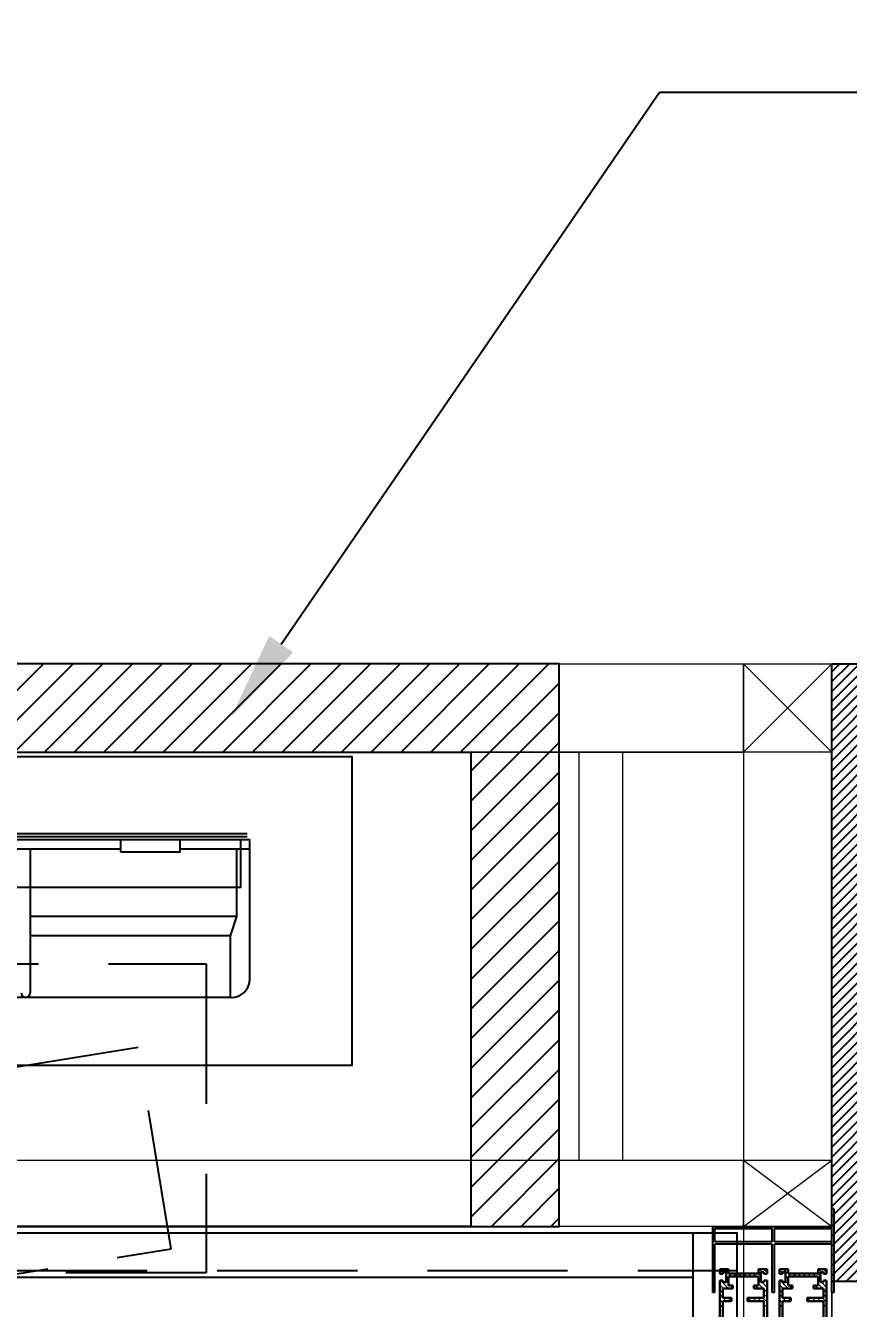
# Model space of a CAD drawing. Header units: millimetres. Extents: x 54215 to 67697, y 23496 to 56611.
# Drawn here: x 55662.6 to 55699.9, y 28478.7 to 28536.8 of the extents above; entities that cross this region are included whole.
import ezdxf
from ezdxf import colors
from ezdxf.entities.mleader import LeaderData, LeaderLine
from ezdxf.math import Vec2, Vec3

# ---------------------------------------------------------------- set-up
doc = ezdxf.new("R2010")
doc.units = ezdxf.units.MM
doc.linetypes.add('DASHED2', pattern=[9.525, 6.35, -3.175])
for name, color, linetype, lineweight in [('ahşap', 27, 'Continuous', 25), ('alüm. pofil', 123, 'Continuous', 25), ('çizgi', 7, 'Continuous', 30), ('ölçü', 4, 'Continuous', 13)]:
    doc.layers.add(name, color=color, linetype=linetype, lineweight=lineweight)
doc.styles.get("Standard").update_dxf_attribs({"font": 'arial.ttf'})
doc.dimstyles.new('ISO-25', dxfattribs={"dimtxt": 2.5, "dimasz": 2.5, "dimexe": 1.25, "dimexo": 0.625, "dimtad": 1, "dimtxsty": 'Standard', "dimcen": 2.5, "dimadec": 0, "dimazin": 0, "dimtfac": 1, "dimtmove": 0, "dimatfit": 3, "dimfxl": 1, "dimarcsym": 0})

# ---------------------------------------------------------------- blocks, each defined once
blk = doc.blocks.new('*D181')
at = {"color": 0, "lineweight": -2, "transparency": 16777216}
for p, q in [((55705.59, 28507.87), (55743.279, 28507.87)), ((55742.029, 28505.37), (55742.029, 28276.604)), ((55693.087, 28274.104), (55743.279, 28274.104))]:
    blk.add_line(p, q, dxfattribs=at)
at = {"color": 0, "transparency": 16777216}
for points in [[(55741.612, 28505.37), (55742.445, 28505.37), (55742.029, 28507.87)], [(55741.612, 28276.604), (55742.445, 28276.604), (55742.029, 28274.104)]]:
    blk.add_solid(points, dxfattribs=at)
at = {"layer": 'Defpoints', "color": 0, "transparency": 16777216}
for p in [(55704.965, 28507.87), (55692.462, 28274.104), (55742.029, 28274.104)]:
    blk.add_point(p, dxfattribs=at)
at = {"color": 0, "transparency": 16777216, "insert": (55740.277, 28390.987), "char_height": 2.5, "attachment_point": 5, "rotation": 90}
blk.add_mtext('{\\H0.75x;233,77}', dxfattribs=at)

msp = doc.modelspace()

# ---------------------------------------------------------------- hatches: boundary and pattern name
at = {"true_color": 0x2776bb}
h = msp.add_hatch(dxfattribs=at)
h.set_pattern_fill('ANSI31', color=152, scale=0.3)
h.set_pattern_definition([(45, (51620.5892, 24081.1535), (-0.67351921, 0.67351921), [])])
h.paths.add_polyline_path([(55682.815, 28503.913), (55682.815, 28482.413), (55686.815, 28482.413), (55686.815, 28507.913), (55621.815, 28507.913), (55621.815, 28482.413), (55625.815, 28482.413), (55625.815, 28503.913)])
h = msp.add_hatch()
h.set_pattern_fill('ANSI31', color=230, scale=0.1)
h.set_pattern_definition([(45, (51620.5892, 24142.9492), (-0.224506403, 0.224506403), [])])
h.paths.add_polyline_path([(55699.173, 28507.913), (55701.173, 28507.913), (55701.173, 28479.913), (55699.173, 28479.913)])

# ---------------------------------------------------------------- linework, layer by layer
at = {"color": 241, "lineweight": 15, "true_color": 0xf7abae}
msp.add_line((55614.173, 28507.913), (55695.173, 28507.913), dxfattribs=at)
at = {"color": 231, "lineweight": 15, "true_color": 0xff62c6}
for p, q in [((55614.173, 28503.913), (55695.173, 28503.913)), ((55695.173, 28503.913), (55695.173, 28293.104)), ((55699.173, 28503.913), (55699.173, 28289.104)), ((55699.173, 28289.104), (55699.173, 28503.913))]:
    msp.add_line(p, q, dxfattribs=at)
at = {"color": 143, "true_color": 0x7aafdf}
for p, q in [((55672.675, 28500.207), (55635.155, 28500.207)), ((55672.675, 28500.067), (55635.155, 28500.067)), ((55672.815, 28499.927), (55635.015, 28499.927)), ((55672.815, 28499.927), (55635.015, 28499.927)), ((55666.943, 28499.507), (55640.887, 28499.507)), ((55662.847, 28499.507), (55662.847, 28492.997)), ((55666.943, 28499.367), (55666.943, 28499.927)), ((55669.632, 28499.367), (55669.632, 28499.927)), ((55672.796, 28499.507), (55669.632, 28499.507)), ((55672.185, 28499.507), (55672.185, 28496.455)), ((55672.395, 28497.771), (55672.395, 28499.927)), ((55672.796, 28493.573), (55672.796, 28499.927)), ((55669.632, 28499.367), (55666.943, 28499.367)), ((55672.395, 28497.771), (55635.435, 28497.771)), ((55672.185, 28496.455), (55662.847, 28496.455)), ((55672.185, 28496.455), (55671.905, 28495.587)), ((55671.905, 28495.587), (55662.847, 28495.587)), ((55671.905, 28495.587), (55671.905, 28492.795)), ((55671.958, 28492.787), (55652.31, 28492.787))]:
    msp.add_line(p, q, dxfattribs=at)
at = {"color": 215, "true_color": 0xa953a0}
msp.add_line((55692.873, 28482.113), (55692.873, 28480.113), dxfattribs=at)
at = {"color": 6, "linetype": 'DASHED2'}
msp.add_line((55614.173, 28480.418), (55694.873, 28480.418), dxfattribs=at)
at = {"color": 231, "lineweight": 15, "true_color": 0xff62c6}
for points in [[(55614.173, 28507.913), (55695.173, 28507.913), (55695.173, 28503.913), (55614.173, 28503.913)], [(55689.702, 28503.913), (55687.702, 28503.913), (55687.702, 28485.413), (55689.702, 28485.413)], [(55614.173, 28485.413), (55695.173, 28485.413), (55695.173, 28482.413), (55614.173, 28482.413)]]:
    msp.add_lwpolyline(points, close=True, dxfattribs=at)
at = {"color": 152, "true_color": 0x2776bb}
for points in [[(55621.815, 28482.413), (55686.815, 28482.413), (55686.815, 28507.913), (55621.815, 28507.913)], [(55682.815, 28482.413), (55625.815, 28482.413), (55625.815, 28503.913), (55682.815, 28503.913)]]:
    msp.add_lwpolyline(points, close=True, dxfattribs=at)
at = {"color": 231, "lineweight": 15, "true_color": 0xff62c6}
for points in [[(55695.173, 28507.913), (55699.173, 28507.913), (55699.173, 28503.913), (55695.173, 28503.913), (55695.173, 28507.913), (55699.173, 28503.913), (55695.173, 28503.913), (55699.173, 28507.913)], [(55695.173, 28485.413), (55699.173, 28485.413), (55699.173, 28482.413), (55695.173, 28482.413), (55695.173, 28485.413), (55699.173, 28482.413), (55695.173, 28482.413), (55699.173, 28485.413)]]:
    msp.add_lwpolyline(points, dxfattribs=at)
at = {"color": 230}
msp.add_lwpolyline([(55699.173, 28507.913), (55701.173, 28507.913), (55701.173, 28479.913), (55699.173, 28479.913)], close=True, dxfattribs=at)
at = {"color": 143, "true_color": 0x7aafdf}
msp.add_lwpolyline([(55630.415, 28503.707), (55677.415, 28503.707), (55677.415, 28489.707), (55630.415, 28489.707)], close=True, dxfattribs=at)
at = {"color": 254, "linetype": 'DASHED2', "true_color": 0xfeeab9}
for points in [[(55637.815, 28494.313), (55670.815, 28494.313), (55670.815, 28480.313), (55637.815, 28480.313)], [(55667.737, 28490.525), (55655.893, 28488.593), (55657.382, 28479.467), (55669.225, 28481.399)]]:
    msp.add_lwpolyline(points, close=True, dxfattribs=at)
at = {"color": 143, "true_color": 0x7aafdf}
for centre, radius, start, end in [((55671.958, 28493.627), 0.84, 270, 356.35675), ((55662.637, 28492.997), 0.21, 180, 0)]:
    msp.add_arc(centre, radius, start, end, dxfattribs=at)
at = {"layer": 'ahşap', "color": 215, "true_color": 0xa953a0}
for points in [[(55614.173, 28482.113), (55694.873, 28482.113), (55694.873, 28322.404), (55614.173, 28322.404)], [(55616.173, 28480.113), (55692.873, 28480.113), (55692.873, 28324.404), (55616.173, 28324.404)]]:
    msp.add_lwpolyline(points, close=True, dxfattribs=at)
at = {"layer": 'alüm. pofil', "color": 114, "true_color": 0x139b48}
for p, q in [((55699.273, 28483.213), (55699.173, 28483.213)), ((55699.173, 28482.413), (55699.173, 28483.213)), ((55699.273, 28482.413), (55699.273, 28483.213)), ((55693.773, 28479.413), (55693.773, 28482.413)), ((55693.773, 28482.413), (55699.173, 28482.413)), ((55693.873, 28482.313), (55696.473, 28482.313)), ((55693.873, 28481.713), (55693.873, 28482.313)), ((55696.473, 28481.713), (55696.473, 28482.313)), ((55696.573, 28481.713), (55696.573, 28482.313)), ((55696.573, 28482.313), (55699.173, 28482.313)), ((55699.173, 28481.713), (55699.173, 28482.313)), ((55699.273, 28479.413), (55699.273, 28482.413)), ((55696.473, 28481.713), (55693.873, 28481.713)), ((55696.473, 28481.613), (55693.873, 28481.613)), ((55693.873, 28479.413), (55693.873, 28481.613)), ((55696.473, 28479.413), (55696.473, 28481.613)), ((55699.173, 28481.713), (55696.573, 28481.713)), ((55699.173, 28481.613), (55696.573, 28481.613)), ((55696.573, 28479.413), (55696.573, 28481.613)), ((55699.173, 28479.413), (55699.173, 28481.613)), ((55693.873, 28479.413), (55693.773, 28479.413)), ((55699.273, 28479.413), (55699.173, 28479.413))]:
    msp.add_line(p, q, dxfattribs=at)
at = {"layer": 'alüm. pofil'}
msp.add_line((55696.573, 28479.413), (55696.473, 28479.413), dxfattribs=at)
at = {"layer": 'çizgi', "color": 114, "true_color": 0x139b48}
for p, q in [((55694.487, 28480.477), (55694.097, 28480.477)), ((55694.097, 28480.477), (55694.097, 28480.257)), ((55694.487, 28480.477), (55694.097, 28480.477)), ((55694.097, 28480.477), (55694.097, 28480.257)), ((55694.237, 28480.257), (55694.097, 28480.257)), ((55694.237, 28480.337), (55694.237, 28480.257)), ((55694.377, 28480.337), (55694.237, 28480.337)), ((55694.377, 28480.337), (55694.377, 28479.877)), ((55694.487, 28480.277), (55694.487, 28480.477)), ((55694.487, 28480.277), (55695.847, 28480.277)), ((55695.167, 28480.277), (55694.487, 28480.277)), ((55695.167, 28480.277), (55695.847, 28480.277)), ((55695.847, 28480.277), (55695.847, 28480.477)), ((55695.847, 28480.477), (55696.237, 28480.477)), ((55695.957, 28480.337), (55695.957, 28479.877)), ((55695.957, 28480.337), (55696.097, 28480.337)), ((55696.097, 28480.337), (55696.097, 28480.257)), ((55696.097, 28480.257), (55696.237, 28480.257)), ((55696.237, 28480.477), (55696.237, 28480.257)), ((55697.187, 28480.477), (55696.797, 28480.477)), ((55696.797, 28480.477), (55696.797, 28480.257)), ((55697.187, 28480.477), (55696.797, 28480.477)), ((55696.797, 28480.477), (55696.797, 28480.257)), ((55696.937, 28480.257), (55696.797, 28480.257)), ((55696.937, 28480.337), (55696.937, 28480.257)), ((55697.077, 28480.337), (55696.937, 28480.337)), ((55697.077, 28480.337), (55697.077, 28479.877)), ((55697.187, 28480.277), (55697.187, 28480.477)), ((55697.187, 28480.277), (55698.547, 28480.277)), ((55697.867, 28480.277), (55697.187, 28480.277)), ((55697.867, 28480.277), (55698.547, 28480.277)), ((55698.547, 28480.277), (55698.547, 28480.477)), ((55698.547, 28480.477), (55698.937, 28480.477)), ((55698.657, 28480.337), (55698.657, 28479.877)), ((55698.657, 28480.337), (55698.797, 28480.337)), ((55698.797, 28480.337), (55698.797, 28480.257)), ((55698.797, 28480.257), (55698.937, 28480.257)), ((55698.937, 28480.477), (55698.937, 28480.257)), ((55694.237, 28479.957), (55694.097, 28479.957)), ((55694.097, 28479.957), (55694.097, 28477.977)), ((55694.237, 28479.957), (55694.237, 28479.877)), ((55694.377, 28479.877), (55694.237, 28479.877)), ((55694.487, 28480.137), (55695.847, 28480.137)), ((55695.167, 28480.137), (55694.487, 28480.137)), ((55694.487, 28480.137), (55694.487, 28479.737)), ((55694.487, 28479.737), (55694.686, 28479.737)), ((55694.686, 28479.737), (55694.686, 28479.597)), ((55695.167, 28480.137), (55695.847, 28480.137)), ((55695.636, 28479.737), (55695.847, 28479.737)), ((55695.636, 28479.737), (55695.636, 28479.597)), ((55695.847, 28480.137), (55695.847, 28479.737)), ((55695.957, 28479.877), (55696.097, 28479.877)), ((55696.097, 28479.957), (55696.097, 28479.877)), ((55696.097, 28479.957), (55696.237, 28479.957)), ((55696.237, 28479.957), (55696.237, 28477.837)), ((55696.937, 28479.957), (55696.797, 28479.957)), ((55696.797, 28479.957), (55696.797, 28477.977)), ((55696.937, 28479.957), (55696.937, 28479.877)), ((55697.077, 28479.877), (55696.937, 28479.877)), ((55697.187, 28480.137), (55698.547, 28480.137)), ((55697.867, 28480.137), (55697.187, 28480.137)), ((55697.187, 28480.137), (55697.187, 28479.737)), ((55697.187, 28479.737), (55697.386, 28479.737)), ((55697.386, 28479.737), (55697.386, 28479.597)), ((55697.867, 28480.137), (55698.547, 28480.137)), ((55698.336, 28479.737), (55698.547, 28479.737)), ((55698.336, 28479.737), (55698.336, 28479.597)), ((55698.547, 28480.137), (55698.547, 28479.737)), ((55698.657, 28479.877), (55698.797, 28479.877)), ((55698.797, 28479.957), (55698.797, 28479.877)), ((55698.797, 28479.957), (55698.937, 28479.957)), ((55698.937, 28479.957), (55698.937, 28477.837)), ((55694.237, 28479.167), (55694.237, 28479.597)), ((55694.686, 28479.597), (55694.237, 28479.597)), ((55694.62, 28479.167), (55694.237, 28479.167)), ((55694.62, 28479.027), (55694.62, 28479.167)), ((55695.35, 28479.167), (55696.097, 28479.167)), ((55695.35, 28479.167), (55695.35, 28479.027)), ((55695.636, 28479.597), (55696.097, 28479.597)), ((55696.097, 28479.597), (55696.097, 28479.167)), ((55696.937, 28479.167), (55696.937, 28479.597)), ((55697.386, 28479.597), (55696.937, 28479.597)), ((55697.32, 28479.167), (55696.937, 28479.167)), ((55697.32, 28479.027), (55697.32, 28479.167)), ((55698.05, 28479.167), (55698.797, 28479.167)), ((55698.05, 28479.167), (55698.05, 28479.027)), ((55698.336, 28479.597), (55698.797, 28479.597)), ((55698.797, 28479.597), (55698.797, 28479.167)), ((55694.237, 28477.977), (55694.237, 28479.027)), ((55694.62, 28479.027), (55694.237, 28479.027)), ((55695.35, 28479.027), (55696.097, 28479.027)), ((55696.097, 28479.027), (55696.097, 28478.077)), ((55696.937, 28477.977), (55696.937, 28479.027)), ((55697.32, 28479.027), (55696.937, 28479.027)), ((55698.05, 28479.027), (55698.797, 28479.027)), ((55698.797, 28479.027), (55698.797, 28478.077))]:
    msp.add_line(p, q, dxfattribs=at)
at = {"layer": 'ölçü', "color": 114, "linetype": 'Continuous', "true_color": 0x139b48}
for p, q in [((55694.097, 28480.441), (55694.237, 28480.301)), ((55694.285, 28480.477), (55694.625, 28480.137)), ((55694.71, 28480.277), (55694.85, 28480.137)), ((55694.934, 28480.277), (55695.074, 28480.137)), ((55695.159, 28480.277), (55695.299, 28480.137)), ((55695.383, 28480.277), (55695.523, 28480.137)), ((55695.608, 28480.277), (55695.748, 28480.137)), ((55695.832, 28480.277), (55695.957, 28480.152)), ((55695.857, 28480.477), (55695.997, 28480.337)), ((55696.081, 28480.477), (55696.237, 28480.321)), ((55696.797, 28480.441), (55696.937, 28480.301)), ((55696.985, 28480.477), (55697.325, 28480.137)), ((55697.41, 28480.277), (55697.55, 28480.137)), ((55697.634, 28480.277), (55697.774, 28480.137)), ((55697.859, 28480.277), (55697.999, 28480.137)), ((55698.083, 28480.277), (55698.223, 28480.137)), ((55698.308, 28480.277), (55698.448, 28480.137)), ((55698.532, 28480.277), (55698.657, 28480.152)), ((55698.557, 28480.477), (55698.697, 28480.337)), ((55698.781, 28480.477), (55698.937, 28480.321)), ((55694.097, 28479.767), (55694.267, 28479.597)), ((55694.132, 28479.957), (55694.492, 28479.597)), ((55694.377, 28480.161), (55694.487, 28480.051)), ((55694.377, 28479.936), (55694.487, 28479.826)), ((55694.576, 28479.737), (55694.686, 28479.627)), ((55695.699, 28479.737), (55695.839, 28479.597)), ((55695.847, 28480.038), (55695.957, 28479.928)), ((55695.847, 28479.813), (55696.063, 28479.597)), ((55696.008, 28479.877), (55696.237, 28479.648)), ((55696.152, 28479.957), (55696.237, 28479.872)), ((55696.797, 28479.767), (55696.967, 28479.597)), ((55696.832, 28479.957), (55697.192, 28479.597)), ((55697.077, 28480.161), (55697.187, 28480.051)), ((55697.077, 28479.936), (55697.187, 28479.826)), ((55697.276, 28479.737), (55697.386, 28479.627)), ((55698.399, 28479.737), (55698.539, 28479.597)), ((55698.547, 28480.038), (55698.657, 28479.928)), ((55698.547, 28479.813), (55698.763, 28479.597)), ((55698.708, 28479.877), (55698.937, 28479.648)), ((55698.852, 28479.957), (55698.937, 28479.872)), ((55694.097, 28479.543), (55694.237, 28479.403)), ((55694.097, 28479.318), (55694.237, 28479.178)), ((55694.097, 28479.094), (55694.237, 28478.954)), ((55694.248, 28479.167), (55694.388, 28479.027)), ((55694.473, 28479.167), (55694.613, 28479.027)), ((55695.371, 28479.167), (55695.511, 28479.027)), ((55695.595, 28479.167), (55695.735, 28479.027)), ((55695.82, 28479.167), (55695.96, 28479.027)), ((55696.044, 28479.167), (55696.237, 28478.974)), ((55696.097, 28479.563), (55696.237, 28479.423)), ((55696.097, 28479.339), (55696.237, 28479.199)), ((55696.797, 28479.543), (55696.937, 28479.403)), ((55696.797, 28479.318), (55696.937, 28479.178)), ((55696.797, 28479.094), (55696.937, 28478.954)), ((55696.948, 28479.167), (55697.088, 28479.027)), ((55697.173, 28479.167), (55697.313, 28479.027)), ((55698.071, 28479.167), (55698.211, 28479.027)), ((55698.295, 28479.167), (55698.435, 28479.027)), ((55698.52, 28479.167), (55698.66, 28479.027)), ((55698.744, 28479.167), (55698.937, 28478.974)), ((55698.797, 28479.563), (55698.937, 28479.423)), ((55698.797, 28479.339), (55698.937, 28479.199)), ((55694.097, 28478.869), (55694.237, 28478.729)), ((55696.097, 28478.89), (55696.237, 28478.75)), ((55696.797, 28478.869), (55696.937, 28478.729)), ((55698.797, 28478.89), (55698.937, 28478.75))]:
    msp.add_line(p, q, dxfattribs=at)

# ---------------------------------------------------------------- dimensions: what is measured, and where the dimension line sits
dim = msp.add_linear_dim(base=(55742.029, 28274.104), p1=(55704.965, 28507.87), p2=(55692.462, 28274.104), angle=90, text='{\\H0.75x;<>}', dimstyle='ISO-25')
dim.commit()
dim.dimension.update_dxf_attribs({"geometry": '*D181', "text_midpoint": (55740.277, 28390.987)})

# ---------------------------------------------------------------- leaders
at = {"color": 122}
ml = msp.add_multileader_mtext('Standard', dxfattribs=at)
ml.set_content('{\\fCambria|b0|i0|c0|p18;TAVAN SOĞUTUCU}', color=122)
ml.set_leader_properties()
ml.build(insert=Vec2(0, 0))
ctx = ml.context
ctx.base_point, ctx.plane_origin = Vec3(55703.986, 28533.822), Vec3(55774.878, 28569.641)
notes = []
notes.append((ctx, [(1, (1, 1, 0), (55691.361, 28533.822), (1, 0), 12.625, [(0, [(55671.956, 28505.501)], 0, [])])]))
ctx.mtext.insert, ctx.mtext.width, ctx.mtext.flow_direction = Vec3(55705.986, 28535.845), 81.08461, 5
ml = msp.add_multileader_mtext('Standard', dxfattribs=at)
ml.set_content('{\\fCambria|b0|i0|c0|p18;DOLAP İÇ + KOL + PROFİL + SAC RENGİ \\fCambria|b0|i0|c162|p18;RAL 9005}', color=122)
ml.set_leader_properties()
ml.build(insert=Vec2(0, 0))
ctx = ml.context
ctx.base_point, ctx.plane_origin = Vec3(55761.409, 28484.862), Vec3(55825.699, 28487.346)
notes.append((ctx, [(1, (1, 1, 0), (55748.783, 28484.862), (1, 0), 12.625, [(0, [(55682.044, 28439.296)], 0, [])])]))
ctx.mtext.insert, ctx.mtext.width, ctx.mtext.flow_direction = Vec3(55763.409, 28486.886), 81.08461, 5
for ctx, leaders in notes:
    for number, flags, end, landing, length, lines in leaders:
        leader = LeaderData()
        leader.index, (leader.has_last_leader_line, leader.has_dogleg_vector, leader.attachment_direction) = number, flags
        leader.last_leader_point, leader.dogleg_vector, leader.dogleg_length = Vec3(end), Vec3(landing), length
        for number, points, colour, breaks in lines:
            line = LeaderLine()
            line.index, line.vertices, line.color, line.breaks = number, Vec3.list(points), colors.encode_raw_color(colour), breaks
            leader.lines.append(line)
        ctx.leaders.append(leader)

doc.saveas('drawing.dxf')
